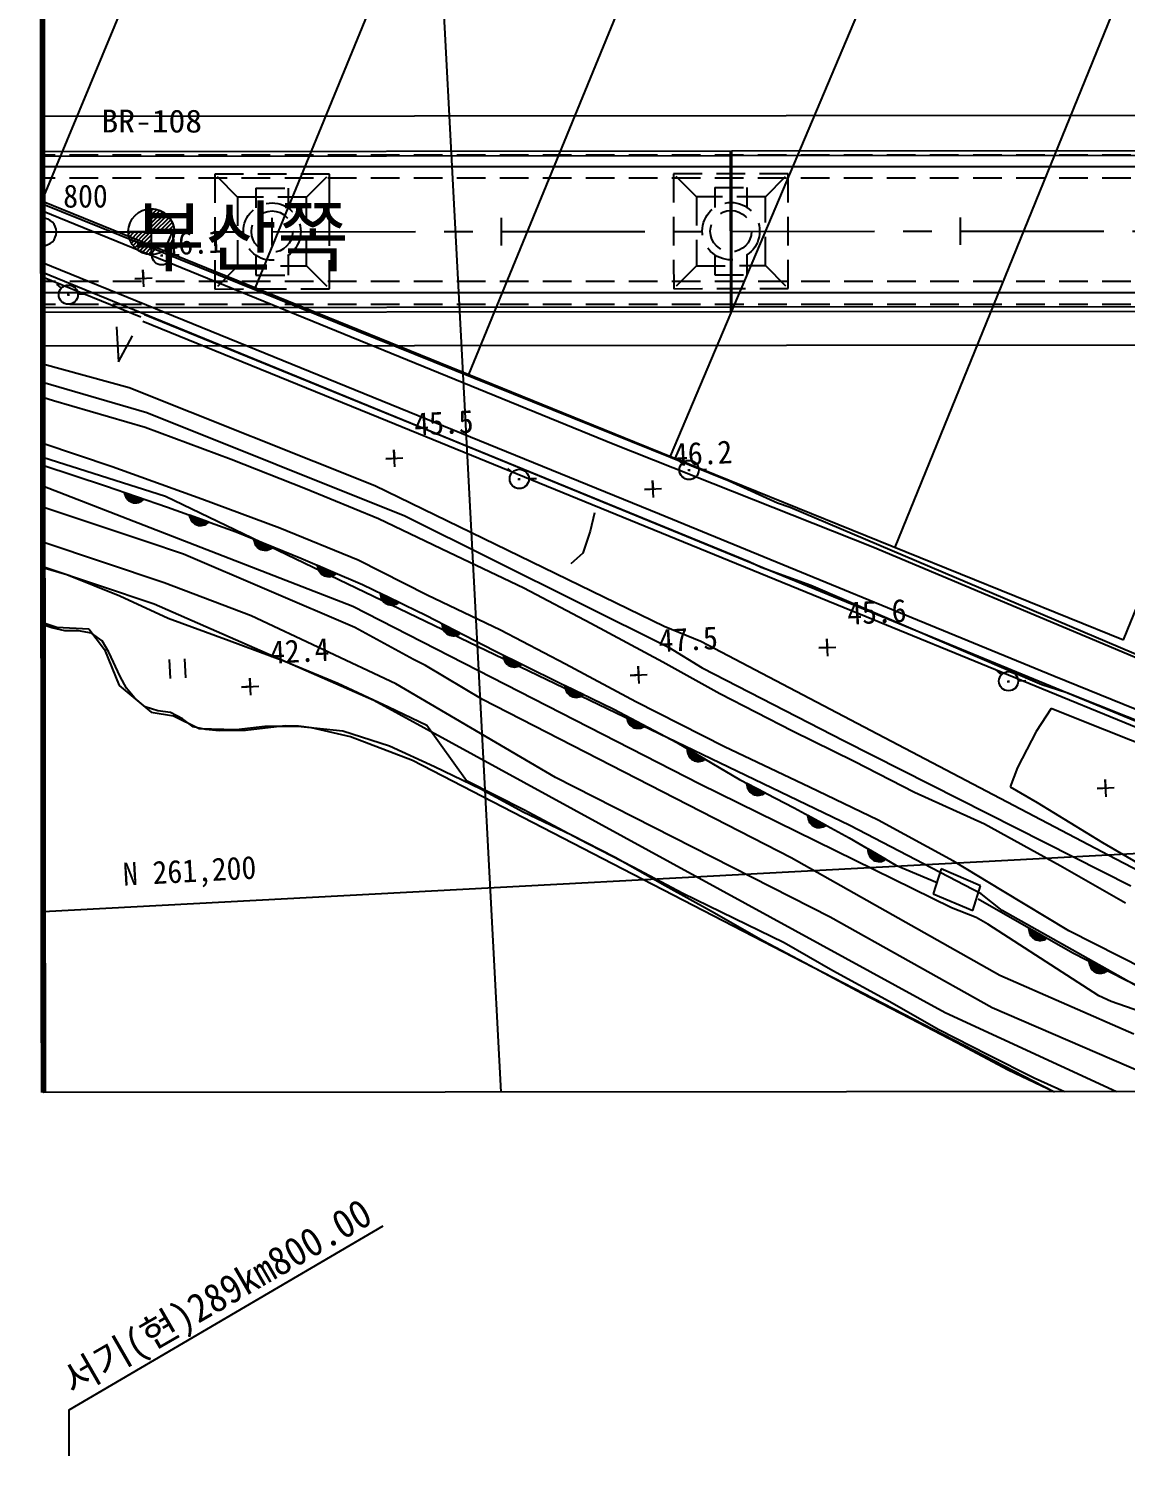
# Model space of a CAD drawing. Header units: millimetres. Extents: x 5094 to 5890, y 1103 to 1810.
# Drawn here: x 5180.2 to 5275.8, y 1363.4 to 1489.2 of the extents above; entities that cross this region are included whole.
import ezdxf
from ezdxf.enums import TextEntityAlignment as Align
from ezdxf.xclip import XClip

# ---------------------------------------------------------------- set-up
doc = ezdxf.new("R2010")
doc.units = ezdxf.units.MM
doc.header["$LTSCALE"] = 10
doc.header["$MEASUREMENT"] = 0
doc.header["$XCLIPFRAME"] = 2
for name, pattern in [('A-CENTR01', [2, 1.25, -0.25, 0.25, -0.25]), ('CENTER', [2, 1.25, -0.25, 0.25, -0.25]), ('DASHED2', [0.375, 0.25, -0.125]), ('HIDDEN', [0.375, 0.25, -0.125])]:
    doc.linetypes.add(name, pattern=pattern)
for name, color, linetype in [('TN-CABL', 4, 'Continuous'), ('TN-MACL', 6, 'A-CENTR01'), ('TZ-BASE', 253, 'Continuous'), ('TZ-CABL', 4, 'Continuous'), ('TZ-LEAL', 1, 'Continuous'), ('TZ-LEAT', 3, 'Continuous')]:
    doc.layers.add(name, color=color, linetype=linetype)
doc.layers.add('TX-PAPR', color=2, linetype='Continuous', plot=False)
doc.styles.add('GHS', font='GulimChe.ttf')
doc.styles.add('GUL', font='GulimChe.ttf')
doc.styles.get("Standard").update_dxf_attribs({"font": 'GulimChe.ttf'})
doc.linetypes.add('ZIGZAG', pattern='A,0.0001,-0.2,[131,ltypeshp.shx,S=0.2,R=0,X=-0.2,Y=0],-0.4,[131,ltypeshp.shx,S=0.2,R=180,X=0.2,Y=0],-0.2', length=0.8001)

# ---------------------------------------------------------------- blocks, each defined once
blk = doc.blocks.new('JD-DTYDHG5DHG')
at = {"layer": 'TZ-BASE'}
for p, q in [((28.5, 140.67), (47.07, -209.19)), ((-0.04, 2.7, 45.59), (38.49, 95.49, 45.59)), ((56.73, 88.12, 45.84), (18.53, -4.85, 45.84)), ((37.15, -12.41, 45.82), (75.37, 80.59, 45.82)), ((93.91, 73.1, 45.82), (54.71, -19.55, 45.82)), ((74.32, -27.48, 45.82), (112.22, 65.7, 45.82)), ((94.22, -35.54, 45.82), (132.06, 57.69, 45.82)), ((-0.01, 10.08), (204.5, 10.26)), ((-0.01, 7.02), (59.94, 7.07)), ((-0.01, 6.62), (59.95, 6.67)), ((59.94, 7.07), (59.96, -6.93)), ((60.04, 7.07), (139.94, 7.13)), ((60.04, 7.07), (60.06, -6.93)), ((60.05, 6.67), (139.95, 6.73)), ((0, 2.68, 45.82), (51.6, -18.29, 45.82)), ((0, 2.46, 45.99), (59.85, -21.68, 45.99)), ((0, 1.83, 45.19), (20.07, -6.36, 45.19)), ((9.47, 2.03), (9.47, -1.97)), ((9.47, 1.83), (9.66, 2.02)), ((9.47, 1.47), (9.96, 1.97)), ((9.47, 1.12), (10.23, 1.88)), ((9.47, 0.77), (10.46, 1.76)), ((9.47, 0.41), (10.68, 1.62)), ((9.47, 0.06), (10.87, 1.46)), ((9.79, 0.03), (11.04, 1.27)), ((80, -1.13), (80, 1.27)), ((7.47, 0.03), (11.47, 0.03)), ((7.48, -0.17), (7.67, 0.03)), ((7.53, -0.47), (8.02, 0.03)), ((7.62, -0.73), (8.38, 0.03)), ((7.74, -0.97), (8.73, 0.03)), ((7.88, -1.18), (9.09, 0.03)), ((8.04, -1.37), (9.44, 0.03)), ((10.15, 0.03), (11.18, 1.07)), ((10.5, 0.03), (11.3, 0.83)), ((10.85, 0.03), (11.4, 0.57)), ((11.21, 0.03), (11.45, 0.28)), ((20, -1.18), (20, 1.22)), ((40, -1.17), (40, 1.23)), ((60, -1.15), (60, 1.25)), ((8.23, -1.54), (9.47, -0.29)), ((8.44, -1.68), (9.47, -0.65)), ((8.67, -1.8), (9.47, -1)), ((9.36, -1.12, 45.93), (9.75, -1.49, 45.93)), ((8.93, -1.9), (9.47, -1.35)), ((9.22, -1.96), (9.47, -1.71)), ((10.27, -2.05, 45.93), (10.47, -2.06, 45.93)), ((10.38, -1.97, 45.93), (10.39, -2.13, 45.93)), ((11.22, -2, 45.93), (11.9, -1.98, 45.93)), ((13.9, -8.35, 45.19), (0, -2.68, 45.19)), ((61.58, -28.75, 45.99), (0, -3.54, 45.99)), ((8.83, -4.79, 46.08), (8.75, -3.29, 46.08)), ((8.75, -3.29, 46.08), (8.79, -4.04, 46.08)), ((8.56, -7.42, 45.84), (0, -3.94, 45.84)), ((1.22, -4.54, 45.93), (1.61, -4.91, 45.93)), ((8.04, -4.08, 46.08), (9.54, -4, 46.08)), ((8.79, -4.04, 46.08), (8.04, -4.08, 46.08)), ((2.13, -5.46, 45.93), (2.33, -5.48, 45.93)), ((2.24, -5.39, 45.93), (2.25, -5.55, 45.93)), ((3.08, -5.42, 45.93), (3.76, -5.4, 45.93)), ((0.01, -6.58), (59.96, -6.53)), ((0.01, -6.98), (59.96, -6.93)), ((8.87, -7.2, 45.87), (34.4, -17.58, 45.87)), ((20.07, -6.36, 45.19), (49.73, -18.47, 45.19)), ((60.06, -6.53), (139.96, -6.47)), ((60.06, -6.93), (139.96, -6.87)), ((6.45, -8.28, 45.57), (6.61, -11.33, 45.57)), ((30.05, -16.48, 45.87), (8.74, -7.8, 45.87)), ((53.77, -24.58, 45.19), (13.9, -8.35, 45.19)), ((0.01, -9.92), (199.29, -9.75)), ((6.61, -11.33, 45.57), (7.84, -9.04, 45.57)), ((0.01, -11.5, 45.99), (7.54, -13.55, 45.99)), ((0.01, -13.09, 46.99), (9.09, -15.72, 46.99)), ((7.54, -13.55, 45.99), (28.97, -22.08, 45.99)), ((0.01, -14.4, 45.19), (0.94, -14.69, 45.19)), ((0.94, -14.69, 45.19), (8.94, -17.01, 45.19)), ((9.09, -15.72, 46.99), (31.57, -24.73, 46.99)), ((8.94, -17.01, 45.19), (16.44, -19.81, 45.19)), ((71.16, -33.28, 45.87), (30.05, -16.48, 45.87)), ((34.4, -17.58, 45.87), (71.22, -32.71, 45.87)), ((6.05, -20.47, 47.34), (0.02, -18.42, 47.34)), ((49.73, -18.47, 45.19), (72.37, -27.45, 45.19)), ((51.6, -18.29, 45.82), (94.22, -35.54, 45.82)), ((10.7, -23.06, 46.99), (0.02, -19.66, 46.99)), ((16.44, -19.81, 45.19), (22.92, -22.36, 45.19)), ((29.91, -19.77, 45.51), (31.41, -19.69, 45.51)), ((30.66, -19.73, 45.51), (29.91, -19.77, 45.51)), ((30.7, -20.48, 45.51), (30.62, -18.98, 45.51)), ((30.62, -18.98, 45.51), (30.66, -19.73, 45.51)), ((55.33, -19.82, 46.29), (55.72, -20.18, 46.29)), ((0.02, -20.31, 46.2), (5.47, -22.13, 46.2)), ((13.89, -23.28, 47.34), (6.05, -20.47, 47.34)), ((40.53, -20.6, 45.93), (40.92, -20.97, 45.93)), ((56.24, -20.74, 46.29), (56.45, -20.75, 46.29)), ((56.35, -20.67, 46.29), (56.36, -20.83, 46.29)), ((57.19, -20.69, 46.29), (57.87, -20.68, 46.29)), ((27.04, -32.64, 45.99), (0.02, -22.14, 45.99)), ((5.47, -22.13, 46.2), (10.9, -23.97, 46.2)), ((22.92, -22.36, 45.19), (29.28, -24.98, 45.19)), ((28.97, -22.08, 45.99), (54.18, -34.35, 45.99)), ((41.43, -21.53, 45.93), (41.64, -21.54, 45.93)), ((41.54, -21.46, 45.93), (41.55, -21.61, 45.93)), ((42.38, -21.48, 45.93), (43.06, -21.47, 45.93)), ((52.47, -22.44, 46.24), (53.96, -22.36, 46.24)), ((53.21, -22.4, 46.24), (52.47, -22.44, 46.24)), ((53.25, -23.14, 46.24), (53.17, -21.65, 46.24)), ((53.17, -21.65, 46.24), (53.21, -22.4, 46.24)), ((59.85, -21.68, 45.99), (64.06, -23.6, 45.99)), ((7.13, -22.7, 46.2), (8.84, -23.27, 46.2)), ((7.14, -22.78, 46.2), (7.23, -22.73, 46.2)), ((7.43, -23.33, 46.2), (7.14, -22.74, 46.2)), ((7.18, -22.93, 46.2), (7.44, -22.8, 46.2)), ((7.23, -23.07, 46.2), (7.64, -22.87, 46.2)), ((7.68, -23.51, 46.2), (7.31, -22.76, 46.2)), ((7.31, -23.19, 46.2), (7.84, -22.93, 46.2)), ((7.41, -23.31, 46.2), (8.04, -23, 46.2)), ((7.88, -23.58, 46.2), (7.51, -22.82, 46.2)), ((7.53, -23.42, 46.2), (8.24, -23.07, 46.2)), ((7.69, -23.51, 46.2), (8.44, -23.14, 46.2)), ((8.06, -23.6, 46.2), (7.71, -22.89, 46.2)), ((7.89, -23.58, 46.2), (8.64, -23.21, 46.2)), ((8.23, -23.6, 46.2), (7.91, -22.96, 46.2)), ((8.38, -23.56, 46.2), (8.11, -23.03, 46.2)), ((8.18, -23.6, 46.2), (8.83, -23.28, 46.2)), ((8.52, -23.51, 46.2), (8.31, -23.1, 46.2)), ((8.65, -23.44, 46.2), (8.51, -23.16, 46.2)), ((8.77, -23.34, 46.2), (8.72, -23.23, 46.2)), ((70.35, -51.73, 46.99), (10.7, -23.06, 46.99)), ((20.67, -25.8, 47.34), (13.89, -23.28, 47.34)), ((64.06, -23.6, 45.99), (65.15, -23.97, 45.99)), ((9.01, -26.97, 44.99), (0.02, -23.99, 44.99)), ((10.9, -23.97, 46.2), (16.86, -26.13, 46.2)), ((12.8, -24.66, 46.2), (14.49, -25.27, 46.2)), ((13.08, -25.3, 46.2), (12.8, -24.71, 46.2)), ((12.81, -24.74, 46.2), (12.9, -24.7, 46.2)), ((12.84, -24.89, 46.2), (13.1, -24.77, 46.2)), ((12.89, -25.03, 46.2), (13.3, -24.84, 46.2)), ((12.97, -25.16, 46.2), (13.5, -24.91, 46.2)), ((13.33, -25.48, 46.2), (12.98, -24.72, 46.2)), ((13.07, -25.28, 46.2), (13.7, -24.99, 46.2)), ((13.53, -25.56, 46.2), (13.18, -24.8, 46.2)), ((13.19, -25.39, 46.2), (13.9, -25.06, 46.2)), ((13.34, -25.49, 46.2), (14.1, -25.13, 46.2)), ((13.71, -25.59, 46.2), (13.38, -24.87, 46.2)), ((13.88, -25.58, 46.2), (13.58, -24.94, 46.2)), ((14.03, -25.56, 46.2), (13.77, -25.01, 46.2)), ((14.17, -25.5, 46.2), (13.97, -25.09, 46.2)), ((14.3, -25.43, 46.2), (14.17, -25.16, 46.2)), ((29.28, -24.98, 45.19), (35.41, -27.9, 45.19)), ((31.57, -24.73, 46.99), (54.56, -36.19, 46.99)), ((48.11, -24.48, 45.57), (47.73, -26.07, 45.57)), ((88.14, -38.7, 45.19), (53.77, -24.58, 45.19)), ((65.15, -23.97, 45.99), (105.5, -41.13, 45.99)), ((13.54, -25.56, 46.2), (14.3, -25.2, 46.2)), ((13.83, -25.59, 46.2), (14.48, -25.28, 46.2)), ((14.42, -25.34, 46.2), (14.37, -25.23, 46.2)), ((16.86, -26.13, 46.2), (22.51, -28.43, 46.2)), ((27.52, -28.59, 47.34), (20.67, -25.8, 47.34)), ((47.73, -26.07, 45.57), (47.08, -27.99, 45.57)), ((10.6, -30.58, 43.99), (0.02, -27.02, 43.99)), ((12.29, -28.07, 44.99), (9.01, -26.97, 44.99)), ((18.42, -26.77, 46.2), (20.08, -27.44, 46.2)), ((18.42, -26.85, 46.2), (18.52, -26.81, 46.2)), ((18.67, -27.42, 46.2), (18.42, -26.81, 46.2)), ((18.45, -27, 46.2), (18.72, -26.89, 46.2)), ((18.5, -27.14, 46.2), (18.91, -26.97, 46.2)), ((18.57, -27.27, 46.2), (19.11, -27.05, 46.2)), ((18.92, -27.61, 46.2), (18.59, -26.84, 46.2)), ((18.66, -27.4, 46.2), (19.3, -27.13, 46.2)), ((18.78, -27.51, 46.2), (19.5, -27.21, 46.2)), ((19.12, -27.69, 46.2), (18.79, -26.92, 46.2)), ((18.92, -27.61, 46.2), (19.7, -27.29, 46.2)), ((19.29, -27.73, 46.2), (18.98, -27, 46.2)), ((19.12, -27.69, 46.2), (19.89, -27.37, 46.2)), ((19.46, -27.73, 46.2), (19.18, -27.08, 46.2)), ((19.61, -27.71, 46.2), (19.38, -27.16, 46.2)), ((19.41, -27.73, 46.2), (20.08, -27.45, 46.2)), ((19.75, -27.66, 46.2), (19.57, -27.24, 46.2)), ((19.89, -27.6, 46.2), (19.77, -27.32, 46.2)), ((20.01, -27.51, 46.2), (19.97, -27.4, 46.2)), ((72.37, -27.45, 45.19), (92.96, -36.08, 45.19)), ((27.23, -34.47, 44.99), (12.29, -28.07, 44.99)), ((22.51, -28.43, 46.2), (27.89, -30.73, 46.2)), ((33.53, -31.66, 47.34), (27.52, -28.59, 47.34)), ((35.41, -27.9, 45.19), (41.95, -31.02, 45.19)), ((47.08, -27.99, 45.57), (46.03, -28.91, 45.57)), ((62.63, -29.23, 45.99), (61.58, -28.75, 45.99)), ((9.72, -32.42, 42.99), (0.02, -29.18, 42.99)), ((2.1, -29.88, 45.61), (0.02, -29.27, 45.61)), ((6.73, -31.74, 45.61), (2.1, -29.88, 45.61)), ((23.96, -29.05, 46.2), (25.62, -29.76, 46.2)), ((24.21, -29.71, 46.2), (23.96, -29.1, 46.2)), ((23.97, -29.13, 46.2), (24.06, -29.1, 46.2)), ((23.99, -29.29, 46.2), (24.26, -29.18, 46.2)), ((24.04, -29.43, 46.2), (24.45, -29.26, 46.2)), ((24.1, -29.56, 46.2), (24.65, -29.35, 46.2)), ((24.45, -29.9, 46.2), (24.14, -29.13, 46.2)), ((24.19, -29.69, 46.2), (24.85, -29.43, 46.2)), ((24.31, -29.81, 46.2), (25.04, -29.51, 46.2)), ((24.65, -29.99, 46.2), (24.33, -29.21, 46.2)), ((24.46, -29.91, 46.2), (25.24, -29.59, 46.2)), ((24.82, -30.03, 46.2), (24.53, -29.29, 46.2)), ((24.65, -29.99, 46.2), (25.43, -29.68, 46.2)), ((24.99, -30.03, 46.2), (24.72, -29.38, 46.2)), ((25.14, -30.01, 46.2), (24.92, -29.46, 46.2)), ((24.94, -30.04, 46.2), (25.61, -29.77, 46.2)), ((25.29, -29.97, 46.2), (25.11, -29.54, 46.2)), ((25.42, -29.91, 46.2), (25.31, -29.63, 46.2)), ((25.55, -29.82, 46.2), (25.5, -29.71, 46.2)), ((66.97, -30.82, 45.99), (62.63, -29.23, 45.99)), ((18.17, -33.46, 43.99), (10.6, -30.58, 43.99)), ((27.89, -30.73, 46.2), (33.41, -33.4, 46.2)), ((41.95, -31.02, 45.19), (47.8, -34.09, 45.19)), ((87.1, -39.47, 45.99), (66.97, -30.82, 45.99)), ((10.94, -33.67, 45.61), (6.73, -31.74, 45.61)), ((28.86, -40.82, 42.99), (9.72, -32.42, 42.99)), ((57.28, -48.11, 45.99), (27.04, -32.64, 45.99)), ((29.45, -31.48, 46.2), (31.07, -32.27, 46.2)), ((29.45, -31.56, 46.2), (29.55, -31.53, 46.2)), ((29.66, -32.15, 46.2), (29.45, -31.53, 46.2)), ((29.46, -31.72, 46.2), (29.74, -31.62, 46.2)), ((29.5, -31.86, 46.2), (29.93, -31.72, 46.2)), ((29.56, -32, 46.2), (30.12, -31.81, 46.2)), ((29.89, -32.36, 46.2), (29.62, -31.56, 46.2)), ((29.65, -32.13, 46.2), (30.31, -31.9, 46.2)), ((29.76, -32.25, 46.2), (30.5, -31.99, 46.2)), ((30.08, -32.45, 46.2), (29.81, -31.66, 46.2)), ((29.9, -32.36, 46.2), (30.69, -32.09, 46.2)), ((30.26, -32.5, 46.2), (30, -31.75, 46.2)), ((30.09, -32.45, 46.2), (30.88, -32.18, 46.2)), ((30.42, -32.51, 46.2), (30.19, -31.84, 46.2)), ((30.58, -32.5, 46.2), (30.38, -31.93, 46.2)), ((30.38, -32.51, 46.2), (31.06, -32.28, 46.2)), ((30.72, -32.46, 46.2), (30.57, -32.03, 46.2)), ((30.86, -32.41, 46.2), (30.76, -32.12, 46.2)), ((30.99, -32.33, 46.2), (30.95, -32.21, 46.2)), ((39.92, -34.7, 47.34), (33.53, -31.66, 47.34)), ((71.22, -32.71, 45.87), (109.99, -48.68, 45.87)), ((16.25, -35.62, 45.61), (10.94, -33.67, 45.61)), ((30.8, -39.39, 43.99), (18.17, -33.46, 43.99)), ((33.41, -33.4, 46.2), (39.35, -36.47, 46.2)), ((127.41, -56.36, 45.87), (71.16, -33.28, 45.87)), ((0.03, -34.02, 40.23), (1.23, -34.43, 40.23)), ((0.81, -34.49, 41.99), (0.03, -34.23, 41.99)), ((1.94, -34.75, 41.99), (0.81, -34.49, 41.99)), ((1.23, -34.43, 40.23), (4.04, -34.57, 40.23)), ((3.12, -34.77, 41.99), (1.94, -34.75, 41.99)), ((4.26, -34.95, 41.99), (3.12, -34.77, 41.99)), ((4.04, -34.57, 40.23), (5.4, -36.39, 40.23)), ((5.19, -35.62, 41.99), (4.26, -34.95, 41.99)), ((32.33, -37.26, 44.99), (27.23, -34.47, 44.99)), ((34.83, -34.14, 46.2), (36.43, -34.96, 46.2)), ((35.02, -34.81, 46.2), (34.83, -34.18, 46.2)), ((34.83, -34.22, 46.2), (34.93, -34.19, 46.2)), ((34.84, -34.37, 46.2), (35.11, -34.28, 46.2)), ((34.87, -34.52, 46.2), (35.3, -34.38, 46.2)), ((34.93, -34.66, 46.2), (35.49, -34.48, 46.2)), ((35.25, -35.02, 46.2), (35, -34.22, 46.2)), ((35.01, -34.79, 46.2), (35.68, -34.58, 46.2)), ((35.12, -34.91, 46.2), (35.87, -34.67, 46.2)), ((35.44, -35.12, 46.2), (35.18, -34.32, 46.2)), ((35.26, -35.03, 46.2), (36.06, -34.77, 46.2)), ((35.61, -35.17, 46.2), (35.37, -34.42, 46.2)), ((35.44, -35.12, 46.2), (36.25, -34.87, 46.2)), ((35.78, -35.19, 46.2), (35.56, -34.52, 46.2)), ((35.73, -35.19, 46.2), (36.42, -34.97, 46.2)), ((35.93, -35.18, 46.2), (35.75, -34.61, 46.2)), ((36.08, -35.15, 46.2), (35.94, -34.71, 46.2)), ((36.22, -35.1, 46.2), (36.13, -34.81, 46.2)), ((36.35, -35.02, 46.2), (36.32, -34.91, 46.2)), ((45.59, -37.65, 47.34), (39.92, -34.7, 47.34)), ((47.8, -34.09, 45.19), (54.07, -37.47, 45.19)), ((54.18, -34.35, 45.99), (57.38, -35.65, 45.99)), ((5.78, -36.62, 41.99), (5.19, -35.62, 41.99)), ((5.4, -36.39, 40.23), (6.66, -39.53, 40.23)), ((21.04, -37.41, 45.61), (16.25, -35.62, 45.61)), ((39.35, -36.47, 46.2), (44.95, -39.23, 46.2)), ((54.56, -36.19, 46.99), (57.48, -37.97, 46.99)), ((57.38, -35.65, 45.99), (93.54, -54.64, 45.99)), ((67.65, -36.25, 45.59), (69.14, -36.17, 45.59)), ((68.4, -36.21, 45.59), (67.65, -36.25, 45.59)), ((68.44, -36.96, 45.59), (68.36, -35.46, 45.59)), ((68.36, -35.46, 45.59), (68.4, -36.21, 45.59)), ((92.96, -36.08, 45.19), (109.1, -42.92, 45.19)), ((6.75, -38.74, 41.99), (5.78, -36.62, 41.99)), ((11.15, -38.92, 42.47), (11.06, -37.25, 42.47)), ((12.37, -37.21, 42.47), (12.46, -38.86, 42.47)), ((25.74, -39.34, 45.61), (21.04, -37.41, 45.61)), ((33.39, -37.78, 44.99), (32.33, -37.26, 44.99)), ((40.17, -36.88, 46.2), (41.78, -37.67, 46.2)), ((40.38, -37.54, 46.2), (40.17, -36.92, 46.2)), ((40.17, -36.96, 46.2), (40.26, -36.93, 46.2)), ((40.18, -37.11, 46.2), (40.46, -37.02, 46.2)), ((40.22, -37.26, 46.2), (40.65, -37.11, 46.2)), ((40.28, -37.4, 46.2), (40.84, -37.21, 46.2)), ((40.61, -37.75, 46.2), (40.34, -36.96, 46.2)), ((40.36, -37.53, 46.2), (41.03, -37.3, 46.2)), ((40.47, -37.65, 46.2), (41.22, -37.39, 46.2)), ((40.8, -37.85, 46.2), (40.53, -37.05, 46.2)), ((40.61, -37.76, 46.2), (41.41, -37.49, 46.2)), ((40.97, -37.9, 46.2), (40.72, -37.15, 46.2)), ((40.8, -37.85, 46.2), (41.6, -37.58, 46.2)), ((41.14, -37.91, 46.2), (40.91, -37.24, 46.2)), ((41.09, -37.91, 46.2), (41.77, -37.68, 46.2)), ((41.29, -37.9, 46.2), (41.1, -37.33, 46.2)), ((41.44, -37.87, 46.2), (41.29, -37.43, 46.2)), ((41.58, -37.81, 46.2), (41.48, -37.52, 46.2)), ((41.71, -37.73, 46.2), (41.67, -37.62, 46.2)), ((51.71, -40.95, 47.34), (45.59, -37.65, 47.34)), ((54.07, -37.47, 45.19), (59.03, -40.21, 45.19)), ((7.3, -39.74, 41.99), (6.75, -38.74, 41.99)), ((18.14, -40.37, 42.4), (18.06, -38.87, 42.4)), ((18.06, -38.87, 42.4), (18.1, -39.62, 42.4)), ((38.33, -40.74, 44.99), (33.39, -37.78, 44.99)), ((51.21, -38.64, 47.53), (52.7, -38.56, 47.53)), ((51.95, -38.6, 47.53), (51.21, -38.64, 47.53)), ((51.99, -39.35, 47.53), (51.91, -37.85, 47.53)), ((51.91, -37.85, 47.53), (51.95, -38.6, 47.53)), ((57.48, -37.97, 46.99), (69.87, -44.35, 46.99)), ((83.18, -38.23, 45.91), (83.57, -38.6, 45.91)), ((109, -47.22, 45.19), (88.14, -38.7, 45.19)), ((6.66, -39.53, 40.23), (9.45, -41.84, 40.23)), ((8.04, -40.63, 41.99), (7.3, -39.74, 41.99)), ((17.35, -39.66, 42.4), (18.85, -39.58, 42.4)), ((18.1, -39.62, 42.4), (17.35, -39.66, 42.4)), ((30.14, -41.42, 45.61), (25.74, -39.34, 45.61)), ((44.71, -47.55, 43.99), (30.8, -39.39, 43.99)), ((44.95, -39.23, 46.2), (49.79, -41.59, 46.2)), ((45.55, -39.52, 46.2), (47.17, -40.31, 46.2)), ((45.55, -39.61, 46.2), (45.65, -39.57, 46.2)), ((45.76, -40.19, 46.2), (45.55, -39.57, 46.2)), ((45.57, -39.76, 46.2), (45.84, -39.66, 46.2)), ((45.61, -39.9, 46.2), (46.03, -39.76, 46.2)), ((45.67, -40.04, 46.2), (46.22, -39.85, 46.2)), ((45.99, -40.4, 46.2), (45.72, -39.61, 46.2)), ((45.75, -40.17, 46.2), (46.41, -39.94, 46.2)), ((45.86, -40.29, 46.2), (46.6, -40.04, 46.2)), ((46.19, -40.49, 46.2), (45.91, -39.7, 46.2)), ((46, -40.4, 46.2), (46.79, -40.13, 46.2)), ((46.36, -40.54, 46.2), (46.1, -39.79, 46.2)), ((46.19, -40.5, 46.2), (46.98, -40.22, 46.2)), ((46.52, -40.56, 46.2), (46.29, -39.88, 46.2)), ((46.68, -40.54, 46.2), (46.48, -39.98, 46.2)), ((46.83, -40.51, 46.2), (46.67, -40.07, 46.2)), ((46.96, -40.45, 46.2), (46.87, -40.16, 46.2)), ((47.1, -40.37, 46.2), (47.06, -40.26, 46.2)), ((59.03, -40.21, 45.19), (65.37, -43.48, 45.19)), ((84.09, -39.16, 45.91), (84.29, -39.17, 45.91)), ((84.2, -39.08, 45.91), (84.2, -39.24, 45.91)), ((85.03, -39.11, 45.91), (85.71, -39.09, 45.91)), ((89.29, -40.17, 45.99), (87.1, -39.47, 45.99)), ((105.37, -46.56, 45.99), (89.29, -40.17, 45.99)), ((8.93, -41.38, 41.99), (8.04, -40.63, 41.99)), ((10.03, -41.74, 41.99), (8.93, -41.38, 41.99)), ((78.66, -68.05, 42.99), (28.86, -40.82, 42.99)), ((33.49, -43.02, 45.61), (30.14, -41.42, 45.61)), ((65.26, -54.54, 44.99), (38.33, -40.74, 44.99)), ((46.48, -40.55, 46.2), (47.16, -40.32, 46.2)), ((59.45, -44.86, 47.34), (51.71, -40.95, 47.34)), ((9.45, -41.84, 40.23), (11.42, -42.16, 40.23)), ((11.16, -41.88, 41.99), (10.03, -41.74, 41.99)), ((12.18, -42.44, 41.99), (11.16, -41.88, 41.99)), ((11.42, -42.16, 40.23), (13.64, -43.27, 40.23)), ((13.11, -43.11, 41.99), (12.18, -42.44, 41.99)), ((49.79, -41.59, 46.2), (55.27, -44.49, 46.2)), ((50.92, -42.27, 46.2), (51.02, -42.24, 46.2)), ((51.12, -42.86, 46.2), (50.92, -42.24, 46.2)), ((50.93, -42.19, 46.2), (52.52, -43.03, 46.2)), ((50.93, -42.42, 46.2), (51.21, -42.34, 46.2)), ((50.97, -42.57, 46.2), (51.4, -42.44, 46.2)), ((51.02, -42.71, 46.2), (51.59, -42.54, 46.2)), ((51.34, -43.08, 46.2), (51.09, -42.28, 46.2)), ((51.1, -42.84, 46.2), (51.77, -42.64, 46.2)), ((51.21, -42.97, 46.2), (51.96, -42.74, 46.2)), ((51.53, -43.18, 46.2), (51.28, -42.38, 46.2)), ((51.7, -43.23, 46.2), (51.47, -42.48, 46.2)), ((51.86, -43.25, 46.2), (51.66, -42.57, 46.2)), ((52.02, -43.25, 46.2), (51.84, -42.67, 46.2)), ((52.17, -43.22, 46.2), (52.03, -42.77, 46.2)), ((87.92, -41.54, 45.57), (86.62, -43.53, 45.57)), ((90.14, -42.43, 45.57), (87.92, -41.54, 45.57)), ((125.5, -56.54, 45.57), (90.14, -42.43, 45.57)), ((14.24, -43.36, 41.99), (13.11, -43.11, 41.99)), ((13.64, -43.27, 40.23), (16.87, -43.35, 40.23)), ((15.38, -43.47, 41.99), (14.24, -43.36, 41.99)), ((17.7, -43.45, 41.99), (15.38, -43.47, 41.99)), ((16.87, -43.35, 40.23), (19.38, -43.07, 40.23)), ((21.13, -43.03, 41.99), (17.7, -43.45, 41.99)), ((19.38, -43.07, 40.23), (22.24, -43.06, 40.23)), ((22.31, -43.06, 41.99), (21.13, -43.03, 41.99)), ((22.24, -43.06, 40.23), (26.18, -43.46, 40.23)), ((23.45, -43.2, 41.99), (22.31, -43.06, 41.99)), ((26.85, -44.01, 41.99), (23.45, -43.2, 41.99)), ((26.18, -43.46, 40.23), (30.25, -44.77, 40.23)), ((32.24, -46.07, 41.99), (26.85, -44.01, 41.99)), ((36.95, -47.82, 45.61), (33.49, -43.02, 45.61)), ((51.35, -43.08, 46.2), (52.15, -42.84, 46.2)), ((51.53, -43.18, 46.2), (52.34, -42.93, 46.2)), ((51.82, -43.25, 46.2), (52.51, -43.04, 46.2)), ((52.31, -43.16, 46.2), (52.22, -42.87, 46.2)), ((52.44, -43.09, 46.2), (52.4, -42.97, 46.2)), ((65.37, -43.48, 45.19), (70.75, -46.12, 45.19)), ((86.62, -43.53, 45.57), (84.99, -46.68, 45.57)), ((30.25, -44.77, 40.23), (34.16, -46.58, 40.23)), ((55.27, -44.49, 46.2), (60.75, -47.7, 46.2)), ((56.2, -45.12, 46.2), (56.3, -45.09, 46.2)), ((56.37, -45.72, 46.2), (56.2, -45.09, 46.2)), ((56.2, -45.27, 46.2), (56.48, -45.2, 46.2)), ((56.21, -45.04, 46.2), (57.76, -45.95, 46.2)), ((56.23, -45.42, 46.2), (56.67, -45.31, 46.2)), ((56.58, -45.95, 46.2), (56.37, -45.13, 46.2)), ((56.76, -46.06, 46.2), (56.55, -45.24, 46.2)), ((66.85, -48.38, 47.34), (59.45, -44.86, 47.34)), ((69.87, -44.35, 46.99), (94.85, -56.99, 46.99)), ((249, -46.03), (0.05, -59.24)), ((94.31, -78.11, 41.99), (32.24, -46.07, 41.99)), ((56.28, -45.56, 46.2), (56.85, -45.42, 46.2)), ((56.35, -45.7, 46.2), (57.03, -45.52, 46.2)), ((56.45, -45.83, 46.2), (57.21, -45.63, 46.2)), ((56.59, -45.95, 46.2), (57.4, -45.74, 46.2)), ((56.93, -46.12, 46.2), (56.73, -45.35, 46.2)), ((56.77, -46.06, 46.2), (57.58, -45.85, 46.2)), ((57.1, -46.14, 46.2), (56.92, -45.46, 46.2)), ((57.05, -46.14, 46.2), (57.75, -45.96, 46.2)), ((57.25, -46.14, 46.2), (57.1, -45.56, 46.2)), ((57.4, -46.12, 46.2), (57.28, -45.67, 46.2)), ((57.54, -46.07, 46.2), (57.47, -45.78, 46.2)), ((57.68, -46, 46.2), (57.65, -45.89, 46.2)), ((70.75, -46.12, 45.19), (76, -48.83, 45.19)), ((34.16, -46.58, 40.23), (38.19, -48.53, 40.23)), ((41.94, -50.37, 45.61), (36.95, -47.82, 45.61)), ((68.64, -59.71, 43.99), (44.71, -47.55, 43.99)), ((60.75, -47.7, 46.2), (65.52, -50.17, 46.2)), ((84.99, -46.68, 45.57), (84.34, -48.34, 45.57)), ((92.7, -49.21, 45.59), (92.62, -47.71, 45.59)), ((92.62, -47.71, 45.59), (92.66, -48.46, 45.59)), ((38.19, -48.53, 40.23), (41.9, -50.52, 40.23)), ((79.22, -58.9, 45.99), (57.28, -48.11, 45.99)), ((61.4, -48.04, 46.2), (63, -48.87, 46.2)), ((61.4, -48.12, 46.2), (61.5, -48.09, 46.2)), ((61.6, -48.71, 46.2), (61.4, -48.09, 46.2)), ((61.41, -48.28, 46.2), (61.69, -48.19, 46.2)), ((61.44, -48.42, 46.2), (61.87, -48.29, 46.2)), ((61.5, -48.56, 46.2), (62.06, -48.38, 46.2)), ((61.82, -48.93, 46.2), (61.57, -48.13, 46.2)), ((61.58, -48.69, 46.2), (62.25, -48.48, 46.2)), ((61.69, -48.82, 46.2), (62.44, -48.58, 46.2)), ((62.01, -49.03, 46.2), (61.76, -48.22, 46.2)), ((61.83, -48.93, 46.2), (62.63, -48.68, 46.2)), ((62.18, -49.08, 46.2), (61.94, -48.32, 46.2)), ((62.01, -49.03, 46.2), (62.82, -48.77, 46.2)), ((62.35, -49.1, 46.2), (62.13, -48.42, 46.2)), ((62.3, -49.09, 46.2), (62.99, -48.88, 46.2)), ((62.5, -49.09, 46.2), (62.32, -48.52, 46.2)), ((62.65, -49.06, 46.2), (62.51, -48.61, 46.2)), ((62.79, -49, 46.2), (62.7, -48.71, 46.2)), ((62.92, -48.93, 46.2), (62.89, -48.81, 46.2)), ((72.83, -51.26, 47.34), (66.85, -48.38, 47.34)), ((76, -48.83, 45.19), (82.1, -51.59, 45.19)), ((84.34, -48.34, 45.57), (86.7, -49.73, 45.57)), ((91.91, -48.5, 45.59), (93.41, -48.42, 45.59)), ((92.66, -48.46, 45.59), (91.91, -48.5, 45.59)), ((65.52, -50.17, 46.2), (70.32, -52.8, 46.2)), ((86.7, -49.73, 45.57), (92.4, -53.21, 45.57)), ((41.9, -50.52, 40.23), (46.15, -52.56, 40.23)), ((46.75, -52.92, 45.61), (41.94, -50.37, 45.61)), ((66.71, -50.83, 46.2), (68.29, -51.69, 46.2)), ((66.89, -51.5, 46.2), (66.71, -50.87, 46.2)), ((66.71, -50.91, 46.2), (66.81, -50.88, 46.2)), ((66.72, -51.06, 46.2), (67, -50.98, 46.2)), ((66.75, -51.21, 46.2), (67.18, -51.08, 46.2)), ((66.8, -51.35, 46.2), (67.37, -51.18, 46.2)), ((67.11, -51.72, 46.2), (66.88, -50.92, 46.2)), ((66.88, -51.48, 46.2), (67.55, -51.29, 46.2)), ((66.98, -51.61, 46.2), (67.74, -51.39, 46.2)), ((67.3, -51.83, 46.2), (67.06, -51.02, 46.2)), ((67.12, -51.72, 46.2), (67.93, -51.49, 46.2)), ((67.47, -51.88, 46.2), (67.25, -51.12, 46.2)), ((67.31, -51.83, 46.2), (68.11, -51.59, 46.2)), ((67.64, -51.9, 46.2), (67.44, -51.22, 46.2)), ((67.79, -51.9, 46.2), (67.62, -51.32, 46.2)), ((67.94, -51.87, 46.2), (67.81, -51.42, 46.2)), ((68.08, -51.82, 46.2), (68, -51.53, 46.2)), ((79.4, -54.84, 47.34), (72.83, -51.26, 47.34)), ((82.1, -51.59, 45.19), (88.7, -55.21, 45.19)), ((46.15, -52.56, 40.23), (49.9, -54.48, 40.23)), ((67.59, -51.9, 46.2), (68.28, -51.7, 46.2)), ((68.22, -51.74, 46.2), (68.18, -51.63, 46.2)), ((70.32, -52.8, 46.2), (74.37, -55.17, 46.2)), ((81.8, -57.67, 46.99), (70.35, -51.73, 46.99)), ((51.48, -55.35, 45.61), (46.75, -52.92, 45.61)), ((71.94, -53.83, 46.2), (72.04, -53.81, 46.2)), ((71.95, -53.75, 46.2), (73.5, -54.66, 46.2)), ((72.11, -54.43, 46.2), (71.95, -53.8, 46.2)), ((71.95, -53.99, 46.2), (72.23, -53.92, 46.2)), ((71.97, -54.14, 46.2), (72.41, -54.02, 46.2)), ((72.32, -54.66, 46.2), (72.11, -53.85, 46.2)), ((72.51, -54.77, 46.2), (72.3, -53.96, 46.2)), ((72.68, -54.83, 46.2), (72.48, -54.06, 46.2)), ((92.4, -53.21, 45.57), (98.21, -56.61, 45.57)), ((49.9, -54.48, 40.23), (54.26, -56.94, 40.23)), ((55.8, -57.66, 45.61), (51.48, -55.35, 45.61)), ((83.45, -64.78, 44.99), (65.26, -54.54, 44.99)), ((72.02, -54.28, 46.2), (72.59, -54.13, 46.2)), ((72.1, -54.41, 46.2), (72.78, -54.24, 46.2)), ((72.2, -54.54, 46.2), (72.96, -54.35, 46.2)), ((72.33, -54.66, 46.2), (73.14, -54.45, 46.2)), ((72.51, -54.77, 46.2), (73.33, -54.56, 46.2)), ((72.84, -54.86, 46.2), (72.66, -54.17, 46.2)), ((72.8, -54.85, 46.2), (73.49, -54.67, 46.2)), ((73, -54.86, 46.2), (72.84, -54.28, 46.2)), ((73.14, -54.83, 46.2), (73.03, -54.39, 46.2)), ((73.29, -54.79, 46.2), (73.21, -54.49, 46.2)), ((73.42, -54.72, 46.2), (73.39, -54.6, 46.2)), ((74.37, -55.17, 46.2), (77.98, -56.7, 46.2)), ((83.67, -57.41, 47.34), (79.4, -54.84, 47.34)), ((88.7, -55.21, 45.19), (94.4, -58.46, 45.19)), ((93.54, -54.64, 45.99), (104.96, -60.5, 45.99)), ((78.32, -55.49, 46.88), (77.62, -57.68, 46.88)), ((81.74, -56.98, 46.88), (78.32, -55.49, 46.88)), ((54.26, -56.94, 40.23), (58.31, -59.2, 40.23)), ((60.27, -59.82, 45.61), (55.8, -57.66, 45.61)), ((77.62, -57.68, 46.88), (81.08, -59.13, 46.88)), ((81.08, -59.13, 46.88), (81.74, -56.98, 46.88)), ((83.63, -59.12, 46.99), (81.8, -57.67, 46.99)), ((89.44, -60.89, 47.34), (83.67, -57.41, 47.34)), ((81.37, -59.75, 45.99), (79.22, -58.9, 45.99)), ((81.56, -58.12, 46.81), (85.35, -60.3, 46.81)), ((105.76, -71.58, 46.99), (83.63, -59.12, 46.99)), ((58.31, -59.2, 40.23), (62.85, -61.78, 40.23)), ((64.63, -61.94, 45.61), (60.27, -59.82, 45.61)), ((82.78, -67.61, 43.99), (68.64, -59.71, 43.99)), ((82.38, -60.31, 45.99), (81.37, -59.75, 45.99)), ((92.08, -66.58, 45.99), (82.38, -60.31, 45.99)), ((85.35, -60.3, 46.81), (89.85, -62.84, 46.81)), ((85.98, -60.66, 46.81), (87.55, -61.54, 46.81)), ((85.98, -60.74, 46.81), (86.08, -60.71, 46.81)), ((86.15, -61.34, 46.81), (85.98, -60.71, 46.81)), ((85.98, -60.89, 46.81), (86.26, -60.82, 46.81)), ((86.01, -61.04, 46.81), (86.45, -60.92, 46.81)), ((86.07, -61.18, 46.81), (86.63, -61.02, 46.81)), ((86.14, -61.32, 46.81), (86.82, -61.13, 46.81)), ((86.37, -61.56, 46.81), (86.15, -60.75, 46.81)), ((86.24, -61.44, 46.81), (87, -61.23, 46.81)), ((86.56, -61.67, 46.81), (86.33, -60.86, 46.81)), ((86.38, -61.56, 46.81), (87.19, -61.34, 46.81)), ((86.73, -61.72, 46.81), (86.52, -60.96, 46.81)), ((86.56, -61.67, 46.81), (87.37, -61.44, 46.81)), ((86.89, -61.75, 46.81), (86.7, -61.06, 46.81)), ((86.85, -61.74, 46.81), (87.54, -61.55, 46.81)), ((87.05, -61.74, 46.81), (86.89, -61.17, 46.81)), ((87.19, -61.72, 46.81), (87.07, -61.27, 46.81)), ((87.34, -61.67, 46.81), (87.26, -61.38, 46.81)), ((87.47, -61.6, 46.81), (87.44, -61.48, 46.81)), ((96.05, -64.24, 47.34), (89.44, -60.89, 47.34)), ((62.85, -61.78, 40.23), (66.9, -63.93, 40.23)), ((68.87, -64.39, 45.61), (64.63, -61.94, 45.61)), ((89.85, -62.84, 46.81), (94.28, -65.11, 46.81)), ((66.9, -63.93, 40.23), (71.41, -66.32, 40.23)), ((91.23, -63.63, 46.81), (91.33, -63.6, 46.81)), ((91.24, -63.55, 46.81), (92.84, -64.37, 46.81)), ((91.44, -64.22, 46.81), (91.24, -63.6, 46.81)), ((91.25, -63.79, 46.81), (91.52, -63.7, 46.81)), ((91.28, -63.93, 46.81), (91.71, -63.8, 46.81)), ((91.34, -64.07, 46.81), (91.9, -63.89, 46.81)), ((91.66, -64.44, 46.81), (91.41, -63.64, 46.81)), ((91.42, -64.2, 46.81), (92.09, -63.99, 46.81)), ((91.53, -64.33, 46.81), (92.28, -64.09, 46.81)), ((91.85, -64.54, 46.81), (91.59, -63.73, 46.81)), ((91.67, -64.44, 46.81), (92.47, -64.18, 46.81)), ((92.03, -64.59, 46.81), (91.78, -63.83, 46.81)), ((92.19, -64.6, 46.81), (91.97, -63.93, 46.81)), ((92.34, -64.59, 46.81), (92.16, -64.03, 46.81)), ((92.49, -64.56, 46.81), (92.35, -64.12, 46.81)), ((73.78, -67.06, 45.61), (68.87, -64.39, 45.61)), ((95.12, -69.92, 44.99), (83.45, -64.78, 44.99)), ((91.86, -64.54, 46.81), (92.66, -64.28, 46.81)), ((92.14, -64.6, 46.81), (92.83, -64.38, 46.81)), ((92.63, -64.51, 46.81), (92.54, -64.22, 46.81)), ((92.76, -64.43, 46.81), (92.73, -64.32, 46.81)), ((94.28, -65.11, 46.81), (97.96, -66.91, 46.81)), ((71.41, -66.32, 40.23), (75.61, -68.51, 40.23)), ((93.13, -67.06, 45.99), (92.08, -66.58, 45.99)), ((78.13, -69.52, 45.61), (73.78, -67.06, 45.61)), ((99.75, -74.94, 43.99), (82.78, -67.61, 43.99)), ((96.41, -68.2, 45.99), (93.13, -67.06, 45.99)), ((75.61, -68.51, 40.23), (79.7, -70.62, 40.23)), ((102.88, -79.19, 42.99), (78.66, -68.05, 42.99)), ((82.38, -71.71, 45.61), (78.13, -69.52, 45.61)), ((79.7, -70.62, 40.23), (84.17, -73.01, 40.23)), ((86.43, -73.74, 45.61), (82.38, -71.71, 45.61)), ((84.17, -73.01, 40.23), (88.46, -75.05, 40.23)), ((91.02, -75.79, 45.61), (86.43, -73.74, 45.61))]:
    blk.add_line(p, q, dxfattribs=at)
at = {"layer": 'TZ-BASE', "linetype": 'DASHED2'}
for p, q in [((25, 5.04), (15, 5.03)), ((23, 3.04), (25, 5.04)), ((25, -4.96), (25, 5.04)), ((65, 5.07), (55, 5.06)), ((57, 3.06), (55, 5.06)), ((55, 5.06), (55.01, -4.94)), ((63, 3.07), (65, 5.07)), ((65, -4.93), (65, 5.07)), ((17, 3.03), (15, 5.03)), ((15, 5.03), (15.01, -4.97)), ((18.6, 3.83), (18.6, 2.1)), ((18.6, 3.83), (21.4, 3.83)), ((21.4, 3.83), (21.4, 2.11)), ((58.6, 3.87), (58.6, 2.14)), ((58.6, 3.87), (61.4, 3.87)), ((61.4, 3.87), (61.4, 2.14)), ((23, 3.04), (17, 3.03)), ((17, 3.03), (17, -2.97)), ((23, -2.96), (23, 3.04)), ((63, 3.07), (57, 3.06)), ((57, 3.06), (57, -2.94)), ((63, -2.93), (63, 3.07)), ((18.6, -2.04), (18.6, -3.77)), ((21.4, -2.04), (21.4, -3.77)), ((58.6, -2.01), (58.6, -3.73)), ((61.4, -2), (61.4, -3.73)), ((17, -2.97), (15.01, -4.97)), ((17, -2.97), (23, -2.96)), ((18.6, -3.77), (21.4, -3.77)), ((23, -2.96), (25, -4.96)), ((57, -2.94), (55.01, -4.94)), ((57, -2.94), (63, -2.93)), ((58.6, -3.73), (61.4, -3.73)), ((63, -2.93), (65, -4.93)), ((15.01, -4.97), (25, -4.96)), ((55.01, -4.94), (65, -4.93))]:
    blk.add_line(p, q, dxfattribs=at)
at = {"layer": 'TZ-BASE', "linetype": 'CENTER'}
blk.add_lwpolyline([(0, 0), (198.2, 0.17), (398.8, 0.34), (598.8, 0.51), (700, 0.59)], dxfattribs=at)
at = {"layer": 'TZ-BASE', "linetype": 'DASHED2'}
for centre, radius in [((20, 0.03), 2.5), ((60, 0.07), 2.5), ((20, 0.03), 1.8), ((60, 0.07), 1.8)]:
    blk.add_circle(centre, radius, dxfattribs=at)
at = {"layer": 'TZ-BASE'}
for centre, radius in [((9.47, 0.03), 2), ((10.38, -2.04, 45.93), 0.837), ((2.24, -5.46, 45.93), 0.837), ((56.35, -20.74, 46.29), 0.837), ((41.55, -21.52, 45.93), 0.837), ((84.2, -39.15, 45.91), 0.837)]:
    blk.add_circle(centre, radius, dxfattribs=at)
for centre, radius, start, end in [((0, 0), 1.2, 90.0485, 270.0485), ((0, 0), 1.2, 270.0485, 90.0485), ((8.1, -22.63, 46.2), 0.975, 183.9032, 318.6634), ((13.77, -24.61, 46.2), 0.975, 182.7135, 317.4738), ((19.39, -26.76, 46.2), 0.975, 180.4504, 315.2107), ((24.94, -29.06, 46.2), 0.975, 179.5249, 314.2852), ((30.42, -31.54, 46.2), 0.975, 176.7545, 311.5148), ((35.8, -34.22, 46.2), 0.975, 175.2753, 310.0355), ((41.14, -36.94, 46.2), 0.975, 176.4089, 311.1692), ((46.52, -39.58, 46.2), 0.975, 176.6795, 311.4398), ((51.9, -42.28, 46.2), 0.975, 174.6921, 309.4524), ((57.17, -45.17, 46.2), 0.975, 172.2359, 306.9962), ((62.37, -48.12, 46.2), 0.975, 175.2361, 309.9963), ((67.68, -50.93, 46.2), 0.975, 173.9804, 308.7407), ((72.92, -53.89, 46.2), 0.975, 172.2026, 306.9628), ((86.95, -60.77, 46.81), 0.975, 173.1847, 307.945), ((92.21, -63.63, 46.81), 0.975, 175.4743, 310.2345)]:
    blk.add_arc(centre, radius, start, end, dxfattribs=at)
at = {"layer": 'TZ-BASE', "style": 'GUL', "width": 1.07404}
blk.add_text('BR-108', height=2, rotation=359.9971, dxfattribs=at).set_placement((5.13, 8.67), (13.9, 8.67), align=Align.FIT)
at = {"layer": 'TZ-BASE', "style": 'GUL'}
for s, height, rotation, p in [('800', 2, 0.0485, (1.8, 2.13)), ('부산쪽', 5, 359.9971, (7.88, -2.89)), ('46.1', 2, 3.0378, (10.58, -2.06, 44)), ('45.5', 2, 3.0378, (32.44, -17.75, 44)), ('46.2', 2, 3.0378, (55, -20.41, 44)), ('45.6', 2, 3.0378, (70.18, -34.23, 44)), ('47.5', 2, 3.0378, (53.74, -36.61, 44)), ('42.4', 2, 3.0378, (19.88, -37.63, 44))]:
    blk.add_text(s, height=height, rotation=rotation, dxfattribs=at).set_placement(p)
at = {"layer": 'TZ-BASE', "style": 'GHS'}
blk.add_text('N 261,200', height=2, rotation=3.0378, dxfattribs=at).set_placement((18.67, -56.35), align=Align.RIGHT)

msp = doc.modelspace()

# ---------------------------------------------------------------- linework, layer by layer
at = {"layer": 'TN-CABL', "linetype": 'ZIGZAG', "ltscale": 0.5}
for points in [[(5407.24, 1477.22), (5181.4, 1477.22)], [(5407.25, 1466.22), (5181.41, 1466.22)]]:
    msp.add_lwpolyline(points, dxfattribs=at)
at = {"layer": 'TN-MACL', "const_width": 0.5}
msp.add_lwpolyline([(5181.34, 1546.53), (5181.47, 1396.53)], dxfattribs=at)
at = {"layer": 'TX-PAPR'}
msp.add_lwpolyline([(5181.34, 1546.53), (5881.34, 1547.12), (5881.47, 1397.12), (5181.47, 1396.53)], close=True, dxfattribs=at)
at = {"layer": 'TZ-CABL', "linetype": 'HIDDEN'}
for points in [[(5407.5, 1478.22), (5181.4, 1478.22)], [(5407.24, 1477.22), (5181.4, 1477.22)], [(5407.5, 1476.22), (5181.4, 1476.22)], [(5407.51, 1467.22), (5181.41, 1467.22)], [(5407.25, 1466.22), (5181.41, 1466.22)], [(5407.51, 1465.22), (5181.41, 1465.22)]]:
    msp.add_lwpolyline(points, dxfattribs=at)
at = {"layer": 'TZ-LEAL'}
msp.add_lwpolyline([(5211.07, 1384.9), (5183.68, 1368.87), (5183.68, 1364.87)], dxfattribs=at)

# ---------------------------------------------------------------- block references
at = {"layer": 'TZ-BASE'}
ref = msp.add_blockref('JD-DTYDHG5DHG', (5181.4, 1471.53), dxfattribs=at)
XClip(ref).set_block_clipping_path([(-0.0634752176, 74.9999731397), (699.936274083, 75.5924085028), (700.0632245182, -74.4075377758), (0.0634752176, -74.9999731397)])

# ---------------------------------------------------------------- texts
at = {"layer": 'TZ-LEAT'}
msp.add_text('서기(현)289km800.00', height=2.5, rotation=30, dxfattribs=at).set_placement((5197.18, 1377.66), align=Align.CENTER)

doc.saveas('drawing.dxf')
